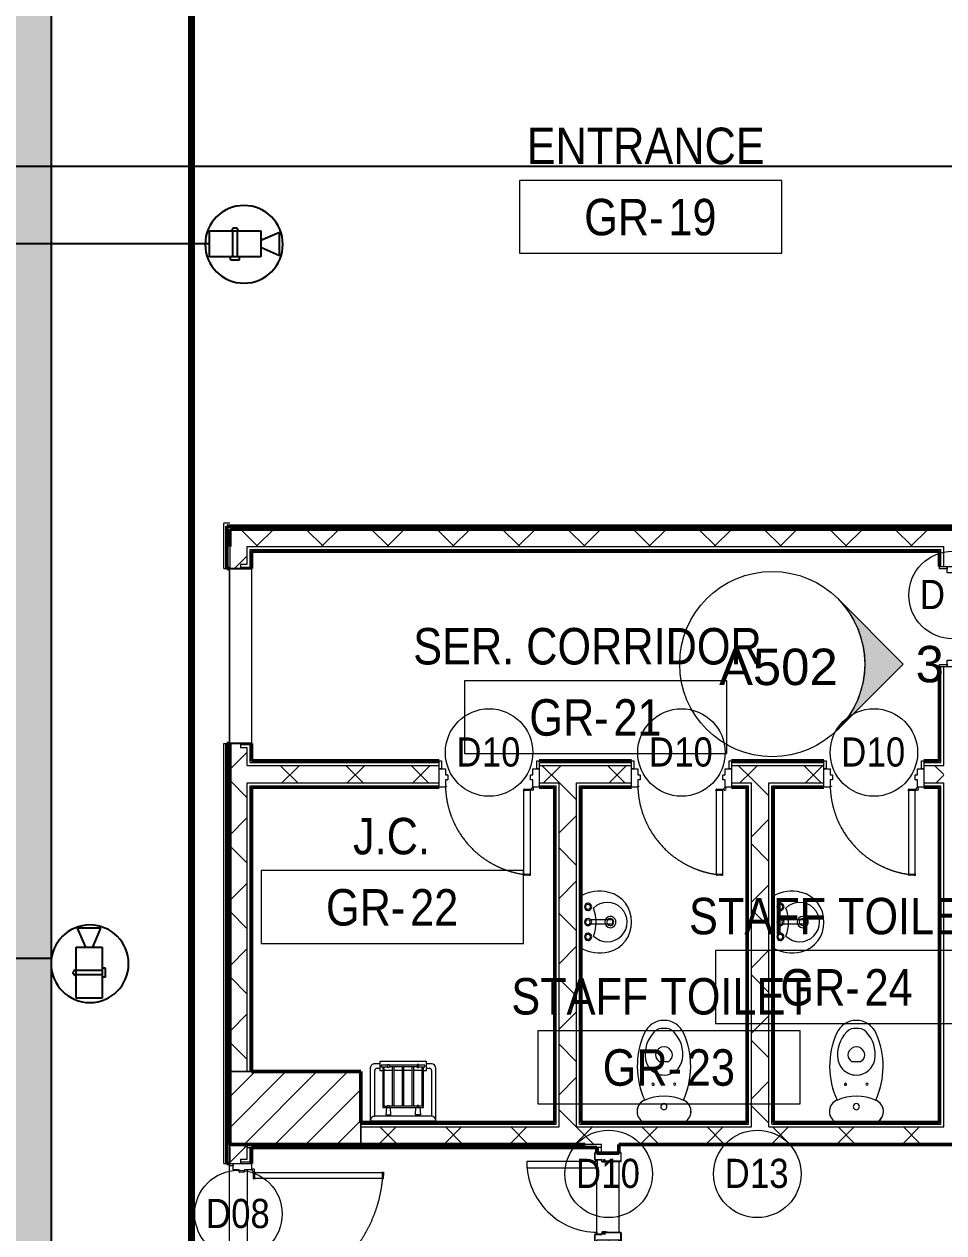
# Model space of a CAD drawing. Header units: millimetres. Extents: x -9358 to 257996, y -67499 to 9117.
# Drawn here: x 42630 to 48940, y -37714 to -29425 of the extents above; entities that cross this region are included whole.
import ezdxf
from ezdxf import colors
from ezdxf.entities.mleader import LeaderData, LeaderLine
from ezdxf.math import Vec2, Vec3

# ---------------------------------------------------------------- set-up
doc = ezdxf.new("R2010")
doc.units = ezdxf.units.MM
doc.header["$LTSCALE"] = 1000
doc.linetypes.add('Centre', pattern=[31.75, 6.35, -4.7625, 15.875, -4.7625])
doc.linetypes.add('Overhead', pattern=[3.96875, 2.38125, -1.5875])
for name, color, linetype, lineweight in [('123', 2, 'Continuous', 9), ('A-COL-RFC', 8, 'Continuous', 18), ('A-COL-RFC-1', 8, 'Continuous', 9), ('A-COL-RFC-2', 8, 'Continuous', 50), ('A-DETL-GENF', 8, 'Continuous', 25), ('A-DETL-GENF-1', 8, 'Continuous', 9), ('A-DOOR', 8, 'Continuous', 9), ('A-DOOR-1', 8, 'Continuous', 18), ('A-DOOR-2', 8, 'Centre', 9), ('A-DOR', 8, 'Continuous', 9), ('A-FLR-PAT', 8, 'Continuous', 18), ('A-LIN-30', 8, 'Continuous', 9), ('A-ROM-NAM', 8, 'Continuous', 9), ('A-TYP-DOR', 8, 'Continuous', 0), ('A-WAL-CLD', 8, 'Continuous', 9), ('A-WAL-CMU', 8, 'Continuous', 50), ('A-WAL-LOW-30', 8, 'Continuous', 18), ('A-WAL-PAT-1', 8, 'Continuous', 9), ('A-WAL-PAT-2', 8, 'Overhead', 9), ('P-SANR-FIXT', 8, 'Continuous', 9)]:
    doc.layers.add(name, color=color, linetype=linetype, lineweight=lineweight)
for name, color, linetype in [('CCTVNET', 6, 'Continuous'), ('DATANET', 4, 'Continuous'), ('F POINT AGN', 7, 'Continuous'), ('LC-CABLE -10', 4, 'Continuous'), ('Route - rack1', 7, 'Continuous')]:
    doc.layers.add(name, color=color, linetype=linetype)
doc.styles.add('Arial', font='arial.ttf', dxfattribs={"height": 250})
doc.styles.add('Arial_5', font='arial.ttf', dxfattribs={"width": 0.85, "height": 200})
doc.styles.add('Arial_7', font='arial.ttf', dxfattribs={"width": 0.85, "height": 200})
doc.styles.add('ELEC', font='romant.shx', dxfattribs={"width": 0.8, "oblique": 15, "height": 0.18})
pattern_1 = [(45, (0, 0), (-224.5064, 224.5064), []), (135, (0, 0), (-224.5064, -224.5064), [])]
pattern_2 = [(0, (0, 0), (812.8, 203.2), [33.528, -576.072, 33.528, -576.072, -3251.2]), (0, (0, 0), (812.8, 203.2), [-1219.2, 33.528, -1185.672, 33.528, -576.072, -1422.4]), (0, (0, 0), (812.8, 203.2), [-3048, 33.528, -372.872, 33.528, -982.472]), (120, (304.8, 101.6), (-582.37636, 602.30545), [33.528, -576.072, 33.528, -576.072, -3251.2]), (120, (304.8, 101.6), (-582.37636, 602.30545), [-1219.2, 33.528, -1185.672, 33.528, -576.072, -1422.4]), (120, (304.8, 101.6), (-582.37636, 602.30545), [-3048, 33.528, -372.872, 33.528, -982.472]), (240, (406.4, 508), (-230.42364, -805.50545), [33.528, -576.072, 33.528, -576.072, -3251.2]), (240, (406.4, 508), (-230.42364, -805.50545), [-1219.2, 33.528, -1185.672, 33.528, -576.072, -1422.4]), (240, (406.4, 508), (-230.42364, -805.50545), [-3048, 33.528, -372.872, 33.528, -982.472])]

# ---------------------------------------------------------------- blocks, each defined once
blk = doc.blocks.new('Door Tag - Door Tag-41184-01-Ground Floor Plan')
at = {"layer": 'A-TYP-DOR'}
blk.add_circle((0, 0), 3, dxfattribs=at)
blk = doc.blocks.new('DAR_PL_MopSink-02_2D - DAR_PL_MopSink-02_2D-522900-01-Ground Floor Furniture Plan')
at = {"layer": 'P-SANR-FIXT'}
for p, q in [((-300, 0), (-300, -10)), ((-300, -10), (300, -10)), ((-225, -15), (-225, -375)), ((225, -15), (-225, -15)), ((-195, -360), (-195, -45)), ((-195, -45), (195, -45)), ((-114.8, -105), (-118.7, -55)), ((-118.7, -55), (-83.8, -55)), ((-106.3, -55), (-106.3, -45)), ((-96.3, -55), (-96.3, -45)), ((-83.8, -55), (-87.7, -105)), ((83.8, -55), (87.7, -105)), ((118.7, -55), (83.8, -55)), ((96.2, -55), (96.2, -45)), ((106.2, -55), (106.2, -45)), ((114.8, -105), (118.7, -55)), ((195, -45), (195, -360)), ((225, -375), (225, -15)), ((300, -10), (300, 0)), ((140, -105), (-140, -105)), ((-140, -105), (-140, -385)), ((-140, -115), (-106.3, -115)), ((-130, -115), (-130, -385)), ((-106.3, -105), (-106.3, -120)), ((-106.3, -120), (-96.3, -120)), ((-96.3, -120), (-96.3, -105)), ((-96.3, -115), (96.2, -115)), ((-72.5, -115), (-72.5, -385)), ((-62.5, -115), (-62.5, -385)), ((-5, -115), (-5, -385)), ((5, -115), (5, -385)), ((62.5, -115), (62.5, -385)), ((72.5, -115), (72.5, -385)), ((96.2, -120), (96.2, -105)), ((106.2, -120), (96.2, -120)), ((106.2, -105), (106.2, -120)), ((140, -115), (106.2, -115)), ((130, -115), (130, -385)), ((140, -385), (140, -105)), ((-195, -405), (-160, -405)), ((-160, -375), (-180, -375)), ((-160, -360), (-160, -420)), ((-140, -360), (-160, -360)), ((-150, -385), (-150, -395)), ((-106.3, -385), (-150, -385)), ((-150, -395), (-106.3, -395)), ((-130, -360), (-72.5, -360)), ((-106.3, -380), (-106.3, -400)), ((-96.3, -380), (-106.3, -380)), ((-106.3, -400), (-96.3, -400)), ((-96.3, -400), (-96.3, -380)), ((-96.3, -385), (96.2, -385)), ((-96.3, -395), (96.2, -395)), ((-62.5, -360), (-5, -360)), ((5, -360), (62.5, -360)), ((72.5, -360), (130, -360)), ((96.2, -380), (106.2, -380)), ((96.2, -400), (96.2, -380)), ((106.2, -400), (96.2, -400)), ((106.2, -380), (106.2, -400)), ((150, -385), (106.2, -385)), ((106.2, -395), (150, -395)), ((160, -360), (140, -360)), ((150, -395), (150, -385)), ((160, -420), (160, -360)), ((180, -375), (160, -375)), ((160, -405), (195, -405)), ((-160, -420), (160, -420))]:
    blk.add_line(p, q, dxfattribs=at)
for centre, radius, start, end in [((-195, -15), 30, 180, 270), ((195, -15), 30, 270, 0), ((-195, -375), 30, 180, 270), ((-180, -360), 15, 180, 270), ((180, -360), 15, 270, 0), ((195, -375), 30, 270, 0)]:
    blk.add_arc(centre, radius, start, end, dxfattribs=at)
blk = doc.blocks.new('M_Door-Opening - OPENING_1200 x 2200mm-2343865-01-Ground Floor Furniture Plan')
at = {"layer": 'A-DETL-GENF'}
for p, q in [((-608.2, -75), (-608.2, 75)), ((591.8, 75), (591.8, -75))]:
    blk.add_line(p, q, dxfattribs=at)
at = {"layer": 'A-WAL-PAT-2'}
for p, q in [((-608.2, 75), (591.8, 75)), ((591.8, -75), (-608.2, -75))]:
    blk.add_line(p, q, dxfattribs=at)
blk = doc.blocks.new('WC w Cistern _5_ - 540 x 360mm-1089182-01-Ground Floor Furniture Plan')
at = {"layer": 'P-SANR-FIXT'}
for p, q in [((-146.9, 0), (-146.9, -8.9)), ((-146.9, 0), (-146.9, -8.9)), ((146.9, -8.9), (146.9, 0)), ((146.9, -8.9), (146.9, 0)), ((-43.1, -430.6), (-30.8, -418.2)), ((-30.8, -418.2), (30.8, -418.2)), ((30.8, -418.2), (43.1, -430.6))]:
    blk.add_line(p, q, dxfattribs=at)
for centre, radius, start, end in [((-102.8, -78.7), 82.5, 122.27446, 248.81924), ((-102.8, -78.7), 82.5, 122.27446, 246.87823), ((102.8, -78.7), 82.5, 291.18076, 57.72554), ((102.8, -78.7), 82.5, 293.12177, 57.72554), ((375, -388.2), 558.4, 155.35449, 203.79689), ((375, -388.2), 558.4, 155.39027, 203.79689), ((0, 162.1), 344.3, 246.87823, 293.12177), ((0.6, -111.3), 20.9, 360, 180), ((0.6, -111.3), 20.9, 180, 360), ((-375, -388.2), 558.4, 336.20311, 24.64551), ((-375, -388.2), 558.4, 336.20311, 24.60973), ((0, -455.9), 128.2, 89.99847, 170.90608), ((-73.2, -265.4), 7.83, 0, 180), ((-73.2, -265.4), 7.83, 180, 360), ((0, -455.9), 128.2, 42.44528, 90.00153), ((74.8, -265.4), 7.83, 360, 180), ((74.8, -265.4), 7.83, 180, 360), ((0, -455.9), 128.2, 9.09392, 42.44528), ((90.5, -470.4), 219.9, 170.90608, 224.39736), ((-7.8, -465.9), 50, 135, 197.18646), ((0, -463.5), 58.1, 197.18646, 342.81705), ((7.8, -465.9), 50, 342.81705, 45), ((-90.5, -470.4), 219.9, 315.60264, 9.09392), ((1.4, -553), 150, 203.79689, 269.46886), ((1.4, -553), 150, 203.79689, 269.46886), ((-8.3, -567.1), 81.6, 224.39736, 275.83548), ((-1.4, -553), 150, 270.53114, 336.20311), ((-1.4, -553), 150, 270.53114, 336.20311), ((8.3, -567.1), 81.6, 264.16452, 315.60264)]:
    blk.add_arc(centre, radius, start, end, dxfattribs=at)
blk = doc.blocks.new('Sink - Cloakroom - 440 x 350mm-522875-01-Ground Floor Furniture Plan')
at = {"layer": 'P-SANR-FIXT'}
for p, q in [((-15, -214.9), (-15, -70.7)), ((15, -214.9), (15, -70.7))]:
    blk.add_line(p, q, dxfattribs=at)
for centre, radius, start, end in [((53.3, -130.8), 264.4, 150.36495, 193.63505), ((53.3, -130.8), 264.4, 150.36495, 193.63505), ((-53.3, -130.8), 264.4, 346.36495, 29.63505), ((-101.3, -50.7), 25, 0, 180), ((-101.3, -50.7), 25, 180, 0), ((-101.3, -50.7), 17, 360, 180), ((-101.3, -50.7), 17, 180, 360), ((0, -50.7), 25, 0, 180), ((0, -50.7), 25, 180, 0), ((-0.8, -49.2), 16.8, 90, 270), ((-0.8, -49.2), 16.8, 270, 90), ((104.3, -50.7), 25, 360, 180), ((104.3, -50.7), 25, 180, 360), ((104.3, -49.7), 17, 360, 180), ((104.3, -49.7), 17, 180, 360), ((-53.3, -130.8), 264.4, 346.36495, 29.63505), ((0, -183.6), 135, 135.46291, 45.05561), ((-1.6, 160.3), 266.6, 249.19864, 291.31988), ((0, -203.6), 38.6, 360, 180), ((-5.9, -145.1), 203.5, 193.63505, 271.65578), ((-5.9, -145.1), 203.5, 193.63505, 271.65578), ((0, -203.6), 38.6, 180, 360), ((0, -203.6), 23.5, 360, 180), ((0, -203.6), 23.5, 180, 360), ((5.9, -145.1), 203.5, 268.34422, 346.36495), ((5.9, -145.1), 203.5, 268.34422, 346.36495)]:
    blk.add_arc(centre, radius, start, end, dxfattribs=at)
blk.add_ellipse((0, -214.9), major_axis=(-15, 0), ratio=0.428525, start_param=0, end_param=3.141593, dxfattribs=at)
blk = doc.blocks.new('Wooden door with louvers - WC Wooden door 700 x 2200mm-2594681-01-Ground Floor Furniture Plan')
at = {"layer": 'A-DETL-GENF-1'}
for p, q in [((-343.7, 37), (-299.2, 37)), ((-343.7, -90), (-343.7, 37)), ((-299.2, 37), (-299.2, -5.2)), ((299.2, -5.2), (299.2, 37)), ((299.2, 37), (343.6, 37)), ((343.6, 37), (343.6, -90)), ((-299.2, -5.2), (-284.5, -5.2)), ((-299.2, -40.2), (-299.2, -82.3)), ((-284.5, -40.2), (-299.2, -40.2)), ((-299.2, -82.3), (-296, -82.6)), ((-296, -82.6), (-295, -82.6)), ((-295, -81.7), (-291.9, -81.7)), ((-295, -82.6), (-295, -81.7)), ((-291.9, -81.7), (-291.9, -85.7)), ((-283.4, -6.4), (-283.4, -39)), ((283.4, -39), (283.4, -6.4)), ((284.5, -5.2), (299.2, -5.2)), ((299.2, -40.2), (284.5, -40.2)), ((299.2, -94.4), (299.2, -40.2)), ((-299.2, -90), (-343.7, -90)), ((-296, -84.9), (-299.2, -85.1)), ((-299.2, -85.1), (-299.2, -90)), ((-295, -84.9), (-296, -84.9)), ((-295, -85.7), (-295, -84.9)), ((-291.9, -85.7), (-295, -85.7)), ((237.9, -115), (237.9, -105.1)), ((239.2, -109.4), (239.2, -116.3)), ((281.1, -109.4), (239.2, -109.4)), ((239.5, -103.5), (290.2, -103.5)), ((281.1, -115.7), (281.1, -109.4)), ((282.4, -107.1), (282.4, -114.5)), ((291.9, -107.1), (282.4, -107.1)), ((302.6, -90), (302.6, -95.8)), ((343.6, -90), (302.6, -90)), ((237.9, -691.4), (237.9, -684.2)), ((239.2, -682.9), (239.2, -689.2)), ((239.2, -689.2), (281.1, -689.2)), ((275.5, -695.6), (239.4, -693.1)), ((282.4, -695.6), (275.5, -695.6)), ((281.1, -689.2), (281.1, -682.9)), ((282.4, -684.2), (282.4, -695.6))]:
    blk.add_line(p, q, dxfattribs=at)
for centre, radius, start, end in [((-284.5, -6.4), 1.14, 360, 90), ((-284.5, -39), 1.14, 270, 0), ((284.5, -6.4), 1.14, 90, 180), ((284.5, -39), 1.14, 180, 270), ((239.5, -105.1), 1.57, 90, 180), ((239.2, -115), 1.27, 180, 270), ((281.1, -114.5), 1.27, 270, 0), ((297.8, -102), 7.79, 79.787, 191.20678), ((297.8, -102), 7.79, 220.62502, 52.5367), ((239.2, -684.2), 1.27, 90, 180), ((239.5, -691.5), 1.54, 176, 266), ((281.1, -684.2), 1.27, 360, 90)]:
    blk.add_arc(centre, radius, start, end, dxfattribs=at)
at = {"layer": 'A-DOOR'}
for p, q in [((-343.7, 90), (-327.8, 90)), ((-343.7, 37), (-343.7, 90)), ((-327.8, 90), (-327.8, 37)), ((327.8, 90), (343.6, 90)), ((327.8, 37), (327.8, 90)), ((343.6, 90), (343.6, 37)), ((-327.8, 37), (-343.7, 37)), ((343.6, 37), (327.8, 37)), ((239.2, -109.4), (281.1, -109.4)), ((239.2, -493.5), (239.2, -109.4)), ((281.1, -109.4), (281.1, -503.5)), ((239.2, -689.2), (239.2, -493.5)), ((281.1, -503.5), (281.1, -689.2)), ((281.1, -689.2), (239.2, -689.2))]:
    blk.add_line(p, q, dxfattribs=at)
at = {"layer": 'A-DOOR-2'}
blk.add_arc((325.1, -68.8), 624.8, 177.68473, 262.09905, dxfattribs=at)
blk = doc.blocks.new('Wooden door with louvers - WC Wooden door 1000 x 2200mm-2594678-01-Ground Floor Furniture Plan')
at = {"layer": 'A-DETL-GENF-1'}
for p, q in [((-493.7, 52), (-449.2, 52)), ((-493.7, -75), (-493.7, 52)), ((-449.2, 52), (-449.2, 9.8)), ((-449.2, 9.8), (-434.5, 9.8)), ((-433.4, 8.6), (-433.4, -24)), ((433.4, -24), (433.4, 8.6)), ((434.5, 9.8), (449.2, 9.8)), ((449.2, 9.8), (449.2, 52)), ((449.2, 52), (493.6, 52)), ((493.6, 52), (493.6, -75)), ((-449.2, -75), (-493.7, -75)), ((-449.2, -25.2), (-449.2, -67.3)), ((-434.5, -25.2), (-449.2, -25.2)), ((-449.2, -67.3), (-446, -67.6)), ((-446, -69.9), (-449.2, -70.1)), ((-449.2, -70.1), (-449.2, -75)), ((-446, -67.6), (-445, -67.6)), ((-445, -69.9), (-446, -69.9)), ((-445, -66.7), (-441.9, -66.7)), ((-445, -67.6), (-445, -66.7)), ((-445, -70.7), (-445, -69.9)), ((-441.9, -70.7), (-445, -70.7)), ((-441.9, -66.7), (-441.9, -70.7)), ((449.2, -25.2), (434.5, -25.2)), ((449.2, -79.4), (449.2, -25.2)), ((452.6, -75), (452.6, -80.8)), ((493.6, -75), (452.6, -75)), ((387.9, -100), (387.9, -90.1)), ((389.2, -94.4), (389.2, -101.3)), ((431.1, -94.4), (389.2, -94.4)), ((389.5, -88.5), (440.2, -88.5)), ((431.1, -100.7), (431.1, -94.4)), ((432.4, -92.1), (432.4, -99.5)), ((441.9, -92.1), (432.4, -92.1)), ((387.9, -976.4), (387.9, -969.2)), ((389.2, -967.9), (389.2, -974.2)), ((389.2, -974.2), (431.1, -974.2)), ((425.5, -980.6), (389.4, -978.1)), ((432.4, -980.6), (425.5, -980.6)), ((431.1, -974.2), (431.1, -967.9)), ((432.4, -969.2), (432.4, -980.6))]:
    blk.add_line(p, q, dxfattribs=at)
for centre, radius, start, end in [((-434.5, 8.6), 1.14, 0, 90), ((434.5, 8.6), 1.14, 90, 180), ((-434.5, -24), 1.14, 270, 0), ((434.5, -24), 1.14, 180, 270), ((447.8, -87), 7.79, 79.787, 191.20678), ((447.8, -87), 7.79, 220.62502, 52.5367), ((389.5, -90.1), 1.57, 90, 180), ((389.2, -100), 1.27, 180, 270), ((431.1, -99.5), 1.27, 270, 0), ((389.2, -969.2), 1.27, 90, 180), ((389.5, -976.5), 1.54, 176, 266), ((431.1, -969.2), 1.27, 360, 90)]:
    blk.add_arc(centre, radius, start, end, dxfattribs=at)
at = {"layer": 'A-DOOR'}
for p, q in [((-493.7, 75), (-477.8, 75)), ((-493.7, 52), (-493.7, 75)), ((-477.8, 52), (-493.7, 52)), ((-477.8, 75), (-477.8, 52)), ((477.8, 75), (493.6, 75)), ((477.8, 52), (477.8, 75)), ((493.6, 52), (477.8, 52)), ((493.6, 75), (493.6, 52)), ((389.2, -94.4), (431.1, -94.4)), ((389.2, -478.5), (389.2, -94.4)), ((431.1, -94.4), (431.1, -488.5)), ((389.2, -974.2), (389.2, -478.5)), ((431.1, -488.5), (431.1, -974.2)), ((431.1, -974.2), (389.2, -974.2))]:
    blk.add_line(p, q, dxfattribs=at)
at = {"layer": 'A-DOOR-2'}
blk.add_arc((475.1, -53.8), 924.6, 178.43573, 264.67031, dxfattribs=at)
blk = doc.blocks.new('NBS_AssaAbloyLtd_DrsetSym_AASDMetalPlantRoomDoor_Single-VisionPanelType1A - 600mm-water proof Fire Rated-2541707-01-Ground Floor Furniture Plan')
at = {"layer": 'A-DOOR'}
blk.add_arc((242, 72), 484, 90, 180, dxfattribs=at)
at = {"layer": 'A-DOOR-1'}
for p, q in [((242, 556), (199, 556)), ((199, 556), (199, 72)), ((242, 72), (242, 556)), ((-305, 87.5), (-305, 77.5)), ((-305, 87.5), (-305, 77.5)), ((-303.5, 87.5), (-303.5, 77.5)), ((-302.5, 90), (-257.5, 90)), ((-257.5, 90), (-302.5, 90)), ((-257.5, 88.5), (-302.5, 88.5)), ((-256.5, 87.5), (-256.5, 42)), ((-255, 87.5), (-255, 42)), ((-255, 42), (-255, 87.5)), ((255, 87.5), (255, 42)), ((255, 87.5), (255, 42)), ((256.5, 87.5), (256.5, 42)), ((302.5, 90), (257.5, 90)), ((302.5, 90), (257.5, 90)), ((257.5, 88.5), (302.5, 88.5)), ((303.5, 87.5), (303.5, 77.5)), ((305, 87.5), (305, 77.5)), ((305, 77.5), (305, 87.5)), ((-302.5, 76.5), (-295, 76.5)), ((-295, 75), (-302.5, 75)), ((-300, 75), (-295, 75)), ((-295, 76.5), (-295, 75)), ((-295, 75), (-295, -75)), ((-255.2, 18), (-255.2, 27.5)), ((-253.7, 18), (-255.2, 18)), ((-242.5, 41), (-254, 41)), ((-242.5, 41), (-254, 41)), ((-242.5, 39.5), (-254, 39.5)), ((-253.7, 27.5), (-253.7, 18)), ((-252.7, 30), (-245.7, 30)), ((-245.7, 28.5), (-252.7, 28.5)), ((-244.7, -87.5), (-244.7, 27.5)), ((-243.2, 27.5), (-243.2, 3.1)), ((-243.2, 3.4), (-241.5, 13.1)), ((-241.7, 3.1), (-243.2, 3.4)), ((-243.2, 3.1), (-243.2, -87.5)), ((-243.2, -87.5), (-243.2, 3.1)), ((-243.2, 3.1), (-241.7, 3.1)), ((-240, 13), (-241.7, 3.1)), ((-241.7, 3.1), (-240, 13)), ((-241.5, 13.1), (-241.5, 38.5)), ((-240, 38.5), (-240, 13)), ((-240, 13), (-240, 38.5)), ((199, 72), (242, 72)), ((240, 38.5), (240, 13)), ((240, 38.5), (240, 13)), ((240, 13), (241.7, 3.1)), ((240, 13), (241.7, 3.1)), ((241.5, 13.1), (241.5, 38.5)), ((243.2, 3.4), (241.5, 13.1)), ((241.7, 3.1), (243.2, 3.4)), ((241.7, 3.1), (243.2, 3.4)), ((242.5, 41), (254, 41)), ((254, 41), (242.5, 41)), ((242.5, 39.5), (254, 39.5)), ((243.2, 27.5), (243.2, 3.1)), ((243.2, 3.4), (243.2, -87.5)), ((243.2, 3.1), (243.2, -87.5)), ((244.7, -87.5), (244.7, 27.5)), ((252.7, 30), (245.7, 30)), ((245.7, 28.5), (252.7, 28.5)), ((253.7, 27.5), (253.7, 18)), ((253.7, 18), (255.2, 18)), ((255.2, 18), (255.2, 27.5)), ((295, 76.5), (295, 75)), ((302.5, 76.5), (295, 76.5)), ((295, 75), (302.5, 75)), ((295, -75), (295, 75)), ((295, 75), (300, 75)), ((-305, -87.5), (-305, -77.5)), ((-305, -77.5), (-305, -87.5)), ((-303.5, -77.5), (-303.5, -87.5)), ((-302.5, -75), (-295, -75)), ((-295, -76.5), (-302.5, -76.5)), ((-295, -75), (-300, -75)), ((-295, -76.5), (-295, -75)), ((295, -76.5), (295, -75)), ((302.5, -75), (295, -75)), ((300, -75), (295, -75)), ((295, -76.5), (302.5, -76.5)), ((303.5, -77.5), (303.5, -87.5)), ((305, -87.5), (305, -77.5)), ((305, -87.5), (305, -77.5)), ((-302.5, -88.5), (-245.7, -88.5)), ((-245.7, -90), (-302.5, -90)), ((-302.5, -90), (-245.7, -90)), ((302.5, -88.5), (245.7, -88.5)), ((245.7, -90), (302.5, -90)), ((245.7, -90), (302.5, -90))]:
    blk.add_line(p, q, dxfattribs=at)
for centre, radius, start, end in [((-302.5, 87.5), 2.5, 90, 180), ((-302.5, 87.5), 2.5, 90, 180), ((-302.5, 87.5), 1, 90, 180), ((-257.5, 87.5), 2.5, 0, 90), ((-257.5, 87.5), 2.5, 0, 90), ((-257.5, 87.5), 1, 0, 90), ((257.5, 87.5), 2.5, 90, 180), ((257.5, 87.5), 2.5, 90, 180), ((257.5, 87.5), 1, 90, 180), ((302.5, 87.5), 2.5, 0, 90), ((302.5, 87.5), 2.5, 0, 90), ((302.5, 87.5), 1, 0, 90), ((-302.5, 77.5), 2.5, 180, 270), ((-302.5, 77.5), 2.5, 180, 270), ((-302.5, 77.5), 1, 180, 270), ((-254, 42), 2.5, 180, 270), ((-252.7, 27.5), 2.5, 90, 180), ((-254, 42), 0.997, 180, 270), ((-254, 42), 0.997, 180, 270), ((-252.7, 27.5), 1.01, 90, 180), ((-245.7, 27.5), 2.5, 0, 90), ((-245.7, 27.5), 0.984, 0, 90), ((-242.5, 38.5), 2.5, 0, 90), ((-242.5, 38.5), 2.5, 360, 90), ((-242.5, 38.5), 1, 0, 90), ((242.5, 38.5), 2.5, 90, 180), ((242.5, 38.5), 2.5, 90, 180), ((242.5, 38.5), 1, 90, 180), ((245.7, 27.5), 2.5, 90, 180), ((245.7, 27.5), 0.984, 90, 180), ((252.7, 27.5), 2.5, 0, 90), ((252.7, 27.5), 1.01, 0, 90), ((254, 42), 2.5, 270, 0), ((254, 42), 0.997, 270, 0), ((254, 42), 0.979, 270, 360), ((302.5, 77.5), 1, 270, 0), ((302.5, 77.5), 2.5, 270, 0), ((302.5, 77.5), 2.5, 270, 0), ((-302.5, -77.5), 2.5, 90, 180), ((-302.5, -77.5), 2.5, 90, 180), ((-302.5, -77.5), 1.01, 90, 180), ((302.5, -77.5), 2.5, 0, 90), ((302.5, -77.5), 2.5, 0, 90), ((302.5, -77.5), 1.01, 0, 90), ((-302.5, -87.5), 2.5, 180, 270), ((-302.5, -87.5), 2.5, 180, 270), ((-302.5, -87.5), 1.03, 180, 270), ((-245.7, -87.5), 0.985, 270, 0), ((-245.7, -87.5), 2.5, 270, 0), ((-245.7, -87.5), 2.5, 270, 360), ((245.7, -87.5), 2.5, 180, 270), ((245.7, -87.5), 2.5, 180, 270), ((245.7, -87.5), 0.985, 180, 270), ((302.5, -87.5), 1.03, 270, 0), ((302.5, -87.5), 2.5, 270, 0), ((302.5, -87.5), 2.5, 270, 360)]:
    blk.add_arc(centre, radius, start, end, dxfattribs=at)
blk = doc.blocks.new('M_Room Tag_Small - M_Room Tag_Small-919701-01-Ground Floor Furniture Plan')
at = {"layer": 'A-ROM-NAM'}
for p, q in [((9, 2.5), (-9, 2.5)), ((-9, 2.5), (-9, -2.5)), ((9, -2.5), (9, 2.5)), ((-9, -2.5), (9, -2.5))]:
    blk.add_line(p, q, dxfattribs=at)
blk = doc.blocks.new('Elevation - Filled Arrow-910202-01-Ground Floor Furniture Plan')
at = {"layer": 'A-LIN-30'}
blk.add_circle((0, 0), 6.35, dxfattribs=at)
blk = doc.blocks.new('Elevation - Filled Arrow-909847-01-Ground Floor Furniture Plan')
at = {"layer": 'A-LIN-30'}
h = blk.add_hatch(color=256, dxfattribs=at)
edge = h.paths.add_edge_path(flags=0)
edge.add_line((0, 8.98), (4.49, 4.49))
edge.add_arc((0, 0), 6.35, 45, 135)
edge.add_line((-4.49, 4.49), (0, 8.98))
for p, q in [((0, 8.98), (-4.49, 4.49)), ((0, 8.98), (-4.49, 4.49)), ((4.49, 4.49), (0, 8.98)), ((4.49, 4.49), (0, 8.98))]:
    blk.add_line(p, q, dxfattribs=at)
blk.add_arc((0, 0), 6.35, 45, 135, dxfattribs=at)
blk = doc.blocks.new('G')
at = {"layer": 'A-COL-RFC-1'}
h = blk.add_hatch(dxfattribs=at)
h.set_pattern_fill('FP_4', color=256, style=0, pattern_type=2)
h.set_pattern_definition([(45, (0, 0), (-106.066, 106.066), [])])
h.paths.add_polyline_path([(44040, -36960), (44940, -36960), (44940, -36460), (44040, -36460), (44040, -36852.2)], flags=0)
at = {"layer": 'A-WAL-PAT-1'}
h = blk.add_hatch(dxfattribs=at)
h.set_pattern_fill('FP_2', color=256, style=0, pattern_type=2)
h.set_pattern_definition(pattern_2)
h.paths.add_polyline_path([(50272.7, -32740), (50750, -32740), (50750, -32720), (44040, -32720), (44040, -32740), (49289.6, -32740)], flags=0)
h = blk.add_hatch(dxfattribs=at)
h.set_pattern_fill('FP_3', color=256, style=0, pattern_type=2)
h.set_pattern_definition(pattern_1)
h.paths.add_polyline_path([(50272.7, -32860), (50750, -32860), (50750, -32740), (44040, -32740), (44040, -32860), (49289.6, -32860)], flags=0)
h = blk.add_hatch(dxfattribs=at)
h.set_pattern_fill('FP_3', color=256, style=0, pattern_type=2)
h.set_pattern_definition(pattern_1)
h.paths.add_polyline_path([(44040, -36980), (44160, -36980), (44160, -36960), (44040, -36960)], flags=0)
h.paths.add_polyline_path([(44040, -36460), (44160, -36460), (44160, -34240), (44115, -34240), (44115, -34210), (44040, -34210), (44040, -35768.1)], flags=0)
h.paths.add_polyline_path([(44115, -33010), (44115, -32980), (44160, -32980), (44160, -32860), (44040, -32860), (44040, -33010)], flags=0)
h = blk.add_hatch(dxfattribs=at)
h.set_pattern_fill('FP_2', color=256, style=0, pattern_type=2)
h.set_pattern_definition(pattern_2)
h.paths.add_polyline_path([(44020, -41460), (44040, -41460), (44040, -38077.3), (44020, -38077.3), (44020, -41188.6)], flags=0)
h.paths.add_polyline_path([(44020, -37090), (44040, -37090), (44040, -34210), (44020, -34210), (44020, -36852.2)], flags=0)
h = blk.add_hatch(dxfattribs=at)
h.set_pattern_fill('FP_3', color=256, style=0, pattern_type=2)
h.set_pattern_definition(pattern_1)
h.paths.add_polyline_path([(44180, -34480), (45476.4, -34480), (45476.4, -34360), (44160, -34360), (44160, -34480)], flags=0)
h.paths.add_polyline_path([(46163.7, -34480), (46300, -34480), (46300, -34360), (46163.7, -34360), (46163.7, -34460.2)], flags=0)
h = blk.add_hatch(dxfattribs=at)
h.set_pattern_fill('FP_3', color=256, style=0, pattern_type=2)
h.set_pattern_definition(pattern_1)
h.paths.add_polyline_path([(46420, -36840), (46420, -34360), (46300, -34360), (46300, -36840), (46340.2, -36840)], flags=0)
h = blk.add_hatch(dxfattribs=at)
h.set_pattern_fill('FP_3', color=256, style=0, pattern_type=2)
h.set_pattern_definition(pattern_1)
h.paths.add_polyline_path([(46420, -34480), (46796.4, -34480), (46796.4, -34360), (46420, -34360)], flags=0)
h.paths.add_polyline_path([(47590, -34480), (47620, -34480), (47620, -34360), (47483.7, -34360), (47483.7, -34480)], flags=0)
h = blk.add_hatch(dxfattribs=at)
h.set_pattern_fill('FP_3', color=256, style=0, pattern_type=2)
h.set_pattern_definition(pattern_1)
h.paths.add_polyline_path([(47620, -36840), (47740, -36840), (47740, -34360), (47620, -34360), (47620, -36820)], flags=0)
h = blk.add_hatch(dxfattribs=at)
h.set_pattern_fill('FP_3', color=256, style=0, pattern_type=2)
h.set_pattern_definition(pattern_1)
h.paths.add_polyline_path([(48920, -34480), (48940, -34480), (48940, -34360), (48803.7, -34360), (48803.7, -34480), (48910, -34480)], flags=0)
h.paths.add_polyline_path([(47740, -34480), (48116.4, -34480), (48116.4, -34360), (47740, -34360)], flags=0)
h = blk.add_hatch(dxfattribs=at)
h.set_pattern_fill('FP_3', color=256, style=0, pattern_type=2)
h.set_pattern_definition(pattern_1)
h.paths.add_polyline_path([(44940, -36960), (51150, -36960), (51150, -36840), (44940, -36840)], flags=0)
h = blk.add_hatch(dxfattribs=at)
h.set_pattern_fill('FP_2', color=256, style=0, pattern_type=2)
h.set_pattern_definition(pattern_2)
h.paths.add_polyline_path([(46560, -36980), (46590, -36980), (46590, -36960), (44160, -36960), (44160, -36980), (46340.2, -36980)], flags=0)
h = blk.add_hatch(dxfattribs=at)
h.set_pattern_fill('FP_3', color=256, style=0, pattern_type=2)
h.set_pattern_definition(pattern_1)
h.paths.add_polyline_path([(46590, -37960), (46710, -37960), (46710, -37620), (46590, -37620), (46590, -37936.3)], flags=0)
h.paths.add_polyline_path([(46590, -37020), (46710, -37020), (46710, -36960), (46590, -36960), (46590, -36980)], flags=0)
h = blk.add_hatch(dxfattribs=at)
h.set_pattern_fill('FP_3', color=256, style=0, pattern_type=2)
h.set_pattern_definition(pattern_1)
h.paths.add_polyline_path([(44160, -40940), (44160, -38107.3), (44115, -38107.3), (44115, -38077.3), (44040, -38077.3), (44040, -40940), (44115, -40940)], flags=0)
h.paths.add_polyline_path([(44105.2, -37090), (44115, -37090), (44115, -37060), (44160, -37060), (44160, -36980), (44040, -36980), (44040, -37090), (44063, -37090)], flags=0)
at = {"layer": 'A-COL-RFC'}
for p, q in [((44160, -36460), (44040, -36460)), ((44180, -36460), (44160, -36460)), ((44190, -36460), (44180, -36460)), ((44940, -36820), (44940, -36810)), ((44940, -36840), (44940, -36820)), ((44940, -36960), (44940, -36840))]:
    blk.add_line(p, q, dxfattribs=at)
at = {"layer": 'A-COL-RFC-2'}
for p, q in [((44040, -36460), (44040, -36960)), ((44940, -36460), (44190, -36460)), ((44940, -36810), (44940, -36460)), ((44040, -36960), (44940, -36960))]:
    blk.add_line(p, q, dxfattribs=at)
at = {"layer": 'A-FLR-PAT'}
for p, q in [((44039.5, -34210), (44039.5, -33010)), ((44039.5, -38077.3), (44039.5, -37090)), ((44160, -37134.4), (44160, -38032.8))]:
    blk.add_line(p, q, dxfattribs=at)
at = {"layer": 'A-WAL-CLD'}
for p, q in [((44040, -32860), (44040, -33010)), ((44160, -32860), (48940, -32860)), ((44160, -32980), (44160, -32860)), ((44180, -32880), (48920, -32880)), ((44180, -33000), (44180, -32880)), ((48920, -32996.3), (48920, -32880)), ((48940, -32996.3), (48940, -32860)), ((44115, -32980), (44115, -33010)), ((44115, -32980), (44160, -32980)), ((44115, -33000), (44180, -33000)), ((48920, -34340), (48920, -33683.6)), ((48940, -34360), (48940, -33683.6)), ((44115, -34210), (44115, -34240)), ((44180, -34220), (44115, -34220)), ((44180, -34340), (44180, -34220)), ((44160, -34240), (44115, -34240)), ((44160, -34360), (44160, -34240)), ((44160, -34360), (45476.4, -34360)), ((44180, -34340), (45476.4, -34340)), ((46163.7, -34340), (46796.4, -34340)), ((46163.7, -34360), (46796.4, -34360)), ((47483.7, -34340), (48116.4, -34340)), ((47483.7, -34360), (48116.4, -34360)), ((48803.7, -34340), (48920, -34340)), ((48803.7, -34360), (48940, -34360)), ((44160, -34480), (45476.4, -34480)), ((44160, -36460), (44160, -34480)), ((46163.7, -34480), (46300, -34480)), ((46300, -36840), (46300, -34480)), ((46420, -36840), (46420, -34480)), ((46420, -34480), (46796.4, -34480)), ((47483.7, -34480), (47620, -34480)), ((47620, -36840), (47620, -34480)), ((47740, -36840), (47740, -34480)), ((47740, -34480), (48116.4, -34480)), ((48803.7, -34480), (48940, -34480)), ((48940, -36840), (48940, -34480)), ((44180, -34500), (45476.4, -34500)), ((44180, -36460), (44180, -34500)), ((46163.7, -34500), (46280, -34500)), ((46280, -36820), (46280, -34500)), ((46440, -36820), (46440, -34500)), ((46440, -34500), (46796.4, -34500)), ((47483.7, -34500), (47600, -34500)), ((47600, -36820), (47600, -34500)), ((47760, -36820), (47760, -34500)), ((47760, -34500), (48116.4, -34500)), ((48803.7, -34500), (48920, -34500)), ((48920, -36820), (48920, -34500)), ((44940, -36820), (46280, -36820)), ((44940, -36840), (46300, -36840)), ((46420, -36840), (47620, -36840)), ((46440, -36820), (47600, -36820)), ((47740, -36840), (48940, -36840)), ((47760, -36820), (48920, -36820)), ((44040, -37090), (44040, -36960)), ((44160, -36960), (44160, -36980)), ((44160, -37060), (44160, -36960)), ((46590, -36960), (46479.2, -36960)), ((46590, -37020), (46590, -36960)), ((44040, -36980), (44040, -37090)), ((44160, -36980), (44190, -36980)), ((44180, -37080), (44180, -36980)), ((46590, -36980), (46560, -36980)), ((46570, -37020), (46570, -36980)), ((44115, -37060), (44160, -37060)), ((44115, -37060), (44115, -37090)), ((44115, -37080), (44180, -37080))]:
    blk.add_line(p, q, dxfattribs=at)
at = {"layer": 'A-WAL-CMU'}
for p, q in [((50730, -32720), (44020, -32720)), ((44020, -32720), (44020, -33010)), ((44040, -32740), (50750, -32740)), ((44040, -32860), (44040, -32740)), ((44190, -32890), (48910, -32890)), ((44190, -33010), (44190, -32890)), ((48910, -32890), (48910, -32996.3)), ((44020, -33010), (44040, -33010)), ((48910, -33683.6), (48910, -34330)), ((44040, -34210), (44020, -34210)), ((44020, -34210), (44020, -37090)), ((44040, -34210), (44040, -36960)), ((44190, -34330), (44190, -34210)), ((45476.4, -34330), (44190, -34330)), ((46796.4, -34330), (46163.7, -34330)), ((48116.4, -34330), (47483.7, -34330)), ((48910, -34330), (48803.7, -34330)), ((44190, -34510), (45476.4, -34510)), ((44190, -36460), (44190, -34510)), ((46163.7, -34510), (46270, -34510)), ((46270, -34510), (46270, -36810)), ((46450, -36810), (46450, -34510)), ((46450, -34510), (46796.4, -34510)), ((47483.7, -34510), (47590, -34510)), ((47590, -34510), (47590, -36810)), ((47770, -36810), (47770, -34510)), ((47770, -34510), (48116.4, -34510)), ((48803.7, -34510), (48910, -34510)), ((48910, -34510), (48910, -36810)), ((46270, -36810), (44940, -36810)), ((47590, -36810), (46450, -36810)), ((48910, -36810), (47770, -36810)), ((46479.2, -36960), (44040, -36960)), ((46710, -36960), (50900, -36960)), ((46710, -37020), (46710, -36960)), ((44190, -37090), (44190, -36980)), ((44190, -36980), (46560, -36980)), ((46560, -36980), (46560, -37020)), ((46560, -37020), (46710, -37020)), ((44020, -37090), (44040, -37090))]:
    blk.add_line(p, q, dxfattribs=at)
at = {"layer": 'A-WAL-LOW-30'}
for p, q in [((44000, -33010), (44000, -32700)), ((44040, -32700), (44000, -32700)), ((44000, -33010), (44020, -33010)), ((44000, -37090), (44000, -34210)), ((44000, -34210), (44020, -34210)), ((44040, -36460), (44190, -36460)), ((44940, -36810), (44940, -36960)), ((44000, -37090), (44020, -37090)), ((46560, -37078), (46560, -37065)), ((46560, -37575), (46560, -37121)), ((46710, -37076.8), (46710, -37563.2))]:
    blk.add_line(p, q, dxfattribs=at)
at = {"layer": 'A-DOR'}
for name, p, rotation in [('M_Door-Opening - OPENING_1200 x 2200mm-2343865-01-Ground Floor Furniture Plan', (44115, -33618.2), 270.0000000000002), ('Wooden door with louvers - WC Wooden door 700 x 2200mm-2594681-01-Ground Floor Furniture Plan', (49000, -33340), 90.0000000000003), ('NBS_AssaAbloyLtd_DrsetSym_AASDMetalPlantRoomDoor_Single-VisionPanelType1A - 600mm-water proof Fire Rated-2541707-01-Ground Floor Furniture Plan', (46635, -37320), 90.0000000000003), ('Wooden door with louvers - WC Wooden door 1000 x 2200mm-2594678-01-Ground Floor Furniture Plan', (44115, -37583.6), 90.00000000000011)]:
    blk.add_blockref(name, p, dxfattribs=dict(at, rotation=rotation))
for p in [(45820, -34420), (47140, -34420), (48460, -34420)]:
    blk.add_blockref('Wooden door with louvers - WC Wooden door 700 x 2200mm-2594681-01-Ground Floor Furniture Plan', p, dxfattribs=at)
at = {"layer": 'A-LIN-30', "xscale": 99.99999999999991, "yscale": 99.99999999999991, "zscale": 99.99999999999991}
blk.add_blockref('Elevation - Filled Arrow-910202-01-Ground Floor Furniture Plan', (47762.7, -33665.5), dxfattribs=at)
at = {"layer": 'A-LIN-30', "extrusion": (0, 0, -1), "xscale": 99.99999999999991, "yscale": 99.99999999999991, "zscale": 99.99999999999991, "rotation": 89.99999999999912}
blk.add_blockref('Elevation - Filled Arrow-909847-01-Ground Floor Furniture Plan', (-47762.7, -33665.5), dxfattribs=at)
at = {"layer": 'A-ROM-NAM', "xscale": 99.99999999999991, "yscale": 99.99999999999991, "zscale": 99.99999999999991}
for p in [(46927.4, -30598.1), (46550.6, -34029.7), (45155.5, -35332), (48273.4, -35880.5), (47054.3, -36430.4)]:
    blk.add_blockref('M_Room Tag_Small - M_Room Tag_Small-919701-01-Ground Floor Furniture Plan', p, dxfattribs=at)
at = {"layer": 'P-SANR-FIXT'}
for name, p, rotation in [('Sink - Cloakroom - 440 x 350mm-522875-01-Ground Floor Furniture Plan', (46448, -35434.7), 89.99999999999947), ('Sink - Cloakroom - 440 x 350mm-522875-01-Ground Floor Furniture Plan', (47768, -35434.7), 89.99999999999947), ('WC w Cistern _5_ - 540 x 360mm-1089182-01-Ground Floor Furniture Plan', (47020, -36812), 180), ('WC w Cistern _5_ - 540 x 360mm-1089182-01-Ground Floor Furniture Plan', (48340, -36812), 180), ('DAR_PL_MopSink-02_2D - DAR_PL_MopSink-02_2D-522900-01-Ground Floor Furniture Plan', (45230, -36812), 180)]:
    blk.add_blockref(name, p, dxfattribs=dict(at, rotation=rotation))
at = {"layer": 'A-LIN-30', "char_height": 250, "attachment_point": 1, "style": 'Arial'}
for s, insert, width in [('\\fArial|b0|i0|c178|p34|;A', (47398, -33559.7), 280.591), ('502', (47629.5, -33559.7), 697.468), ('\\fArial|b0|i0|c178|p34|;3', (48746, -33540.6), 232.489)]:
    blk.add_mtext(s, dxfattribs=dict(at, insert=insert, width=width))
at = {"layer": 'A-ROM-NAM', "char_height": 250, "attachment_point": 1, "style": 'Arial_5'}
for s, insert, width in [('ENTRANCE', (46077.9, -29986.5), 2092.404), ('GR-', (46472.5, -30474.9), 699.873), ('19', (47050, -30474.9), 418.481), ('SER. CORRIDOR', (45299.3, -33418.1), 3066.455), ('GR-', (46095.8, -33906.5), 699.873), ('21', (46673.3, -33906.5), 418.481), ('J.C.', (44886.5, -34720.4), 685.443), ('GR-', (44700.7, -35208.8), 699.873), ('22', (45278.1, -35208.8), 418.481), ('STAFF TOILET', (47191.7, -35268.9), 2655.189), ('GR-', (47818.6, -35757.3), 699.873), ('24', (48396, -35757.3), 418.481), ('STAFF TOILET', (45972.6, -35818.8), 2655.189), ('GR-', (46599.5, -36307.2), 699.873), ('23', (47176.9, -36307.2), 418.481)]:
    blk.add_mtext(s, dxfattribs=dict(at, insert=insert, width=width))
blk = doc.blocks.new('datatray')
at = {"layer": '123'}
h = blk.add_hatch(color=4, dxfattribs=at)
h.dxf.hatch_style = 1
h.paths.add_polyline_path([(302434, -43813.9), (311773, -43813.9), (311773, -43513.9), (311473, -43513.9), (301671, -43513.9), (301671, -38365), (301471, -38365), (301100, -38365), (301100, -38565), (301471, -38565), (301471, -43513.9), (287538, -43513.9), (287538, -38565), (287909, -38565), (287909, -38365), (287538, -38365), (287338, -38365), (287338, -43513.9), (277443, -43513.9), (277443, -4790), (277143, -4790), (277143, -43813.9), (301834, -43813.9), (301852.6, -52052), (299770, -52052), (299770, -52652), (301854, -52652), (302454, -52652)])
h.paths.add_polyline_path([(311773, -4790), (311473, -4790), (311473, -43513.9), (311773, -43513.9)])
at = {"layer": 'LC-CABLE -10', "color": 4}
blk.add_lwpolyline([(311473, -4790), (311773, -4790), (311773, -43513.9)], dxfattribs=at)
blk = doc.blocks.new('CAM1')
at = {"color": 3}
for p, q in [((162556, 106038), (324526, 276477)), ((324526, 276477), (429598, 30014)), ((120391, 205701), (-417251, -23507)), ((-211976, 102874), (-115951, 143811)), ((-115951, 143811), (-101930, 110921)), ((236736, -67205), (120391, 205701)), ((-211976, 102874), (-197954, 69984)), ((-172803, 80707), (-56458, -192199)), ((-125603, 100829), (-9259, -172077)), ((194572, 32458), (429598, 30014)), ((-417251, -23507), (-300906, -296412)), ((-300906, -296412), (236736, -67205))]:
    blk.add_line(p, q, dxfattribs=at)
blk.add_circle((32, 182), 443637, dxfattribs=at)
blk.add_arc((-33597, -182453), 35754, 203.0894976, 23.0894976, dxfattribs=at)
blk = doc.blocks.new('RACK1 - ROUTE')
at = {"layer": 'F POINT AGN', "color": 1, "const_width": 50}
blk.add_lwpolyline([(43778, -44543), (43778, -28172), (50391, -28172), (50391, -25059), (45007, -25059), (45007, -28068), (43438, -28068), (43438, -21701), (45339, -21701), (45339, -24175), (50505, -24175), (50505, -21279), (43451, -21279), (43451, -19582), (50123, -19582), (50123, -16877)], dxfattribs=at)

msp = doc.modelspace()

# ---------------------------------------------------------------- block references
msp.add_blockref('G', (0, -148.1))

# ---------------------------------------------------------------- next in the draw order: linework, layer by layer
at = {"layer": 'CCTVNET', "color": 3}
for p, q in [((43902.4, -30931.1), (42477, -30931.1)), ((42808, -35833.9), (42477, -35833.9))]:
    msp.add_line(p, q, dxfattribs=at)
msp.add_lwpolyline([(51478, -29940.8), (51477.6, -30402), (42490.8, -30402)], dxfattribs=at)

# ---------------------------------------------------------------- next in the draw order: block references
at = {"layer": 'A-TYP-DOR', "xscale": 99.99999999999991, "yscale": 99.99999999999991, "zscale": 99.99999999999991}
for p in [(49000, -33340), (45820, -34420), (47140, -34420), (48460, -34420), (46640, -37310), (47660, -37310), (44100, -37585)]:
    msp.add_blockref('Door Tag - Door Tag-41184-01-Ground Floor Plan', p, dxfattribs=at)
at = {"layer": 'CCTVNET', "color": 3, "xscale": -0.0006, "yscale": 0.0006, "zscale": 0.0006}
for p, rotation in [((44138.2, -30934.9), 203.0894976042209), ((43080.6, -35869), 293.0894976042209)]:
    msp.add_blockref('CAM1', p, dxfattribs=dict(at, rotation=rotation))
at = {"layer": 'DATANET'}
msp.add_blockref('datatray', (-268957, -148.1), dxfattribs=at)
at = {"layer": 'Route - rack1', "color": 1}
msp.add_blockref('RACK1 - ROUTE', (0, 0), dxfattribs=at)

# ---------------------------------------------------------------- next in the draw order: texts
at = {"layer": 'A-TYP-DOR', "char_height": 200, "attachment_point": 1, "style": 'Arial_7'}
for s, insert, width in [('D', (48776.3, -33236.4), 211.245), ('D', (45596.3, -34316.4), 211.245), ('10', (45770.6, -34316.4), 327.088), ('D', (46916.3, -34316.4), 211.245), ('10', (47090.6, -34316.4), 327.088), ('D', (48236.3, -34316.4), 211.245), ('10', (48410.6, -34316.4), 327.088), ('D', (46416.3, -37206.4), 211.245), ('10', (46590.6, -37206.4), 327.088), ('D', (47436.3, -37206.4), 211.245), ('13', (47610.6, -37206.4), 327.088), ('D', (43876.3, -37481.4), 211.245), ('08', (44050.6, -37481.4), 327.088)]:
    msp.add_mtext(s, dxfattribs=dict(at, insert=insert, width=width))

# ---------------------------------------------------------------- next in the draw order: leaders
at = {"layer": 'CCTVNET', "color": 3}
ml = msp.add_multileader_mtext('Standard', dxfattribs=at)
ml.set_content('{\\C6;CABLE TRUNK (200X100X150mm) FOR CCTV & ACCESS CONTROL}', color=2, style='ELEC')
ml.set_leader_properties(color=6)
ml.build(insert=Vec2(0, 0))
ml.multileader.update_dxf_attribs({"text_left_attachment_type": 6, "text_right_attachment_type": 6, "dogleg_length": 1703.1, "arrow_head_size": 151.4})
ctx = ml.context
ctx.base_point, ctx.char_height, ctx.arrow_head_size, ctx.landing_gap_size, ctx.plane_origin = Vec3(10418.6, -35141.1), 227.107, 151.4, 22.7, Vec3(-2585.3, -72483)
ctx.left_attachment, ctx.right_attachment = 6, 6
notes = []
notes.append((ctx, [(0, (1, 1, 0), (10241, -35141.1), (1, 0), 177.6, [(0, [(8710.3, -34716.6)], 0, [])])]))
ctx.mtext.insert, ctx.mtext.width, ctx.mtext.flow_direction = Vec3(10441.3, -34838.3), 213786.42, 5
at = {"layer": 'DATANET', "color": 3}
ml = msp.add_multileader_mtext('Standard', dxfattribs=at)
ml.set_content('{\\C4;CABLE TRUNK (300X100X150mm) FOR DATA & AV}', color=2, style='ELEC')
ml.set_leader_properties(color=4)
ml.build(insert=Vec2(0, 0))
ml.multileader.update_dxf_attribs({"text_left_attachment_type": 6, "text_right_attachment_type": 6, "dogleg_length": 1703.1, "arrow_head_size": 151.4})
ctx = ml.context
ctx.base_point, ctx.char_height, ctx.arrow_head_size, ctx.landing_gap_size, ctx.plane_origin = Vec3(9708.1, -36774.1), 227.107, 151.4, 22.7, Vec3(-2939.1, -73042.5)
ctx.left_attachment, ctx.right_attachment = 6, 6
notes.append((ctx, [(0, (1, 1, 0), (9530.6, -36774.1), (1, 0), 177.6, [(0, [(8512.9, -37285.1)], 0, [])])]))
ctx.mtext.insert, ctx.mtext.width, ctx.mtext.flow_direction = Vec3(9730.9, -36471.3), 213786.42, 5
for ctx, leaders in notes:
    for number, flags, end, landing, length, lines in leaders:
        leader = LeaderData()
        leader.index, (leader.has_last_leader_line, leader.has_dogleg_vector, leader.attachment_direction) = number, flags
        leader.last_leader_point, leader.dogleg_vector, leader.dogleg_length = Vec3(end), Vec3(landing), length
        for number, points, colour, breaks in lines:
            line = LeaderLine()
            line.index, line.vertices, line.color, line.breaks = number, Vec3.list(points), colors.encode_raw_color(colour), breaks
            leader.lines.append(line)
        ctx.leaders.append(leader)

doc.saveas('drawing.dxf')
